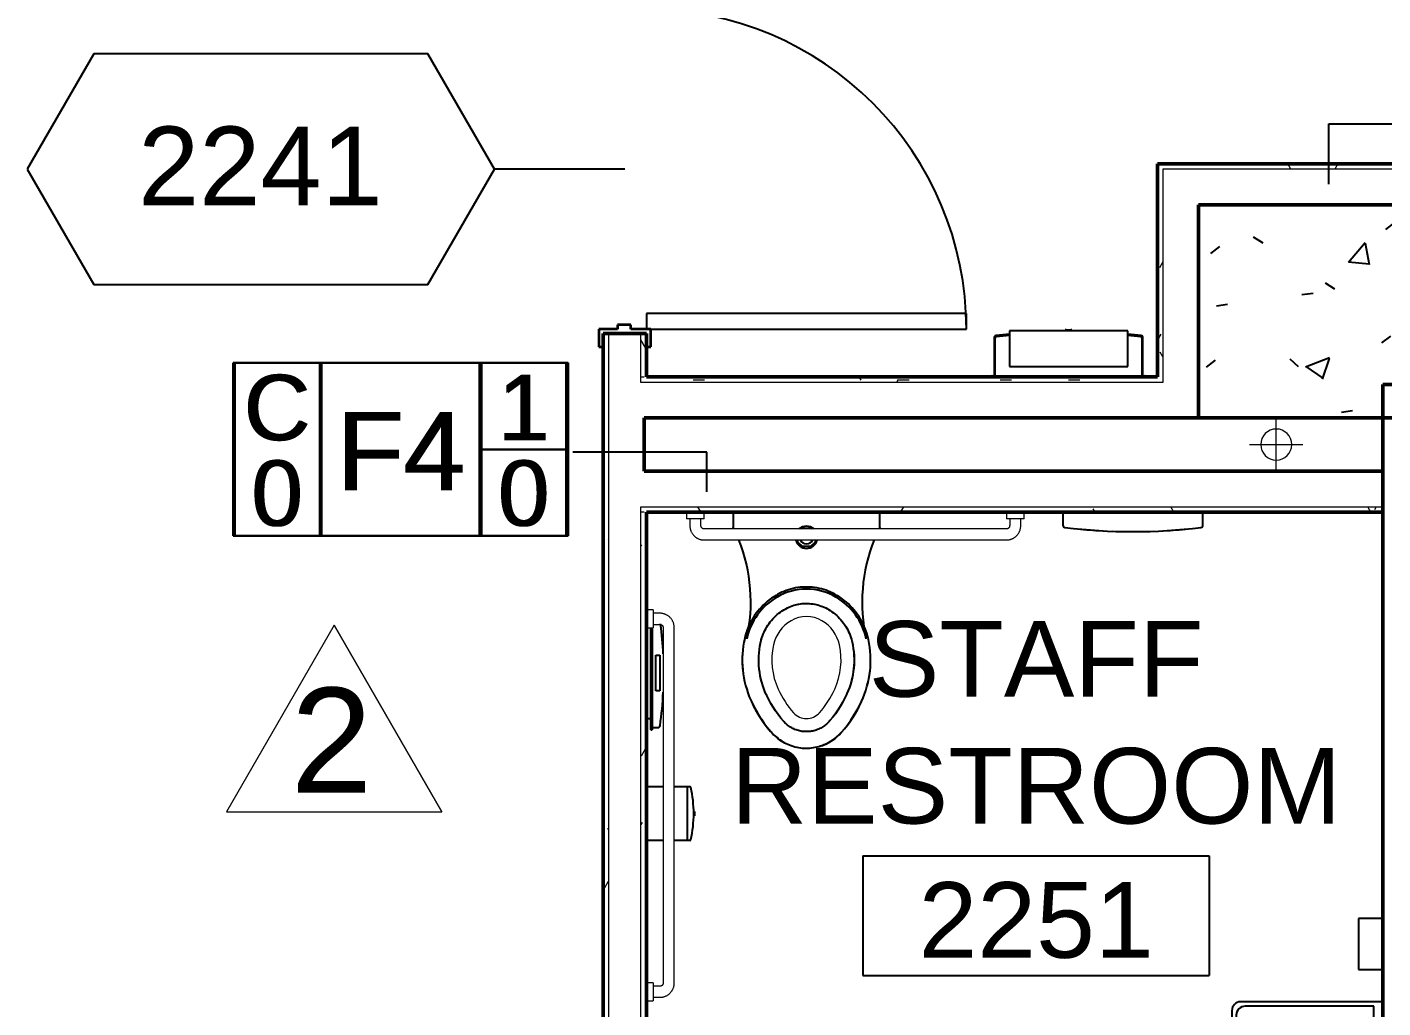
# Model space of a CAD drawing. Header units: inches. Extents: x -1132 to 5570, y -1986 to 4304.
# Drawn here: x 2761.4 to 2914, y -1364.8 to -1254.3 of the extents above; entities that cross this region are included whole.
import ezdxf

# ---------------------------------------------------------------- set-up
doc = ezdxf.new("R2010")
doc.units = ezdxf.units.IN
doc.header["$LTSCALE"] = 96
doc.header["$MEASUREMENT"] = 0
doc.layers.get('0').update_dxf_attribs({"linetype": 'CONTINUOUS'})
for name, color, linetype, lineweight in [('A-AREA-IDEN', 2, 'CONTINUOUS', 25), ('A-DOOR-IDEN', 31, 'CONTINUOUS', 25), ('A-WALL', 113, 'CONTINUOUS', 18), ('A-WALL-IDEN', 211, 'CONTINUOUS', 25), ('A-WALL-PATT', 111, 'CONTINUOUS', 25), ('G-ANNO-REVC-IDEN', 71, 'CONTINUOUS', 18), ('I-WALL', 2, 'CONTINUOUS', 18), ('P-PIPE', 3, 'CONTINUOUS', 18), ('P-PIPE-CNTR', 3, 'CONTINUOUS', 18), ('P-SANR-FIXT', 6, 'CONTINUOUS', 25), ('Q-SPCQ', 91, 'CONTINUOUS', 25)]:
    doc.layers.add(name, color=color, linetype=linetype, lineweight=lineweight)
doc.layers.add('A-COLS', color=5, linetype='CONTINUOUS')
doc.layers.add('A-DOOR', color=2, linetype='CONTINUOUS')
doc.styles.add('ARIAL', font='arial.ttf')
doc.styles.add('Arial_1', font='arial.ttf', dxfattribs={"height": 8.851796})
doc.styles.add('Arial_2', font='arial.ttf', dxfattribs={"height": 7.376497})
doc.styles.add('Swis721 BT', font='swiss.ttf', dxfattribs={"height": 8.514638})
pattern_1 = [(0, (-36, 0), (15.36, 3.84), [1.267, -10.253, 1.267, -10.253, -61.44]), (0, (-36, 0), (15.36, 3.84), [-23.04, 1.267, -21.773, 1.267, -10.253, -26.88]), (0, (-36, 0), (15.36, 3.84), [-57.6, 1.267, -6.413, 1.267, -17.933]), (120, (-30.24, 1.92), (-11.0055376, 11.38215), [1.267, -10.253, 1.267, -10.253, -61.44]), (120, (-30.24, 1.92), (-11.0055376, 11.38215), [-23.04, 1.267, -21.773, 1.267, -10.253, -26.88]), (120, (-30.24, 1.92), (-11.0055376, 11.38215), [-57.6, 1.267, -6.413, 1.267, -17.933]), (240, (-28.32, 9.6), (-4.3544624, -15.22215), [1.267, -10.253, 1.267, -10.253, -61.44]), (240, (-28.32, 9.6), (-4.3544624, -15.22215), [-23.04, 1.267, -21.773, 1.267, -10.253, -26.88]), (240, (-28.32, 9.6), (-4.3544624, -15.22215), [-57.6, 1.267, -6.413, 1.267, -17.933])]

# ---------------------------------------------------------------- blocks, each defined once
blk = doc.blocks.new('Toilet-Kohler-Kingston-4325 - Vitreous_China-0-White-V1-2ND FLR PLAN - EAST WING')
at = {"layer": 'P-SANR-FIXT'}
for p, q in [((2952.02, 913.89), (2935.52, 913.89)), ((2935.52, 913.89), (2935.52, 912.27)), ((2942.52, 913.96), (2942.52, 913.89)), ((2945.02, 913.89), (2945.02, 913.96)), ((2952.02, 912.27), (2952.02, 913.89)), ((2943.27, 912.14), (2943.2, 912.08)), ((2944.27, 912.14), (2943.27, 912.14)), ((2944.33, 912.08), (2944.27, 912.14)), ((2945.02, 911.27), (2945.02, 911.27)), ((2945.02, 911.26), (2945.02, 911.27)), ((2942.77, 910.83), (2942.77, 910.64)), ((2942.77, 910.64), (2943.27, 910.14)), ((2943.27, 910.14), (2944.27, 910.14)), ((2944.27, 910.14), (2944.77, 910.64)), ((2944.77, 910.64), (2944.77, 910.83))]:
    blk.add_line(p, q, dxfattribs=at)
at = {"layer": 'P-SANR-FIXT', "flags": 128}
for points in [[(2947.2, 904.6), (2946.96, 904.73), (2946.72, 904.86), (2946.48, 904.97), (2946.23, 905.07), (2945.98, 905.17), (2945.73, 905.25), (2945.47, 905.32), (2945.21, 905.39), (2944.94, 905.44), (2944.68, 905.48), (2944.41, 905.51), (2944.14, 905.53), (2943.87, 905.54), (2943.6, 905.54), (2943.34, 905.53), (2943.07, 905.51), (2942.8, 905.47), (2942.54, 905.43), (2942.27, 905.38), (2942.01, 905.31), (2941.75, 905.24), (2941.5, 905.15), (2941.25, 905.05), (2941, 904.95), (2940.76, 904.83), (2940.52, 904.71), (2940.34, 904.6)], [(2940.34, 904.6), (2940.08, 904.44), (2939.83, 904.27), (2939.58, 904.09), (2939.35, 903.9), (2939.12, 903.7), (2938.9, 903.5), (2938.69, 903.28), (2938.49, 903.06), (2938.29, 902.82), (2938.11, 902.58), (2937.93, 902.34), (2937.77, 902.08), (2937.61, 901.82), (2937.47, 901.56), (2937.34, 901.28), (2937.22, 901.01), (2937.1, 900.73), (2937.01, 900.44), (2936.92, 900.15), (2936.84, 899.86), (2936.82, 899.76)], [(2941.28, 903.01), (2941.45, 903.1), (2941.62, 903.19), (2941.8, 903.28), (2941.98, 903.35), (2942.16, 903.42), (2942.35, 903.48), (2942.53, 903.53), (2942.72, 903.58), (2942.91, 903.61), (2943.11, 903.65), (2943.3, 903.67), (2943.49, 903.68), (2943.69, 903.69), (2943.88, 903.69), (2944.08, 903.68), (2944.27, 903.66), (2944.47, 903.64), (2944.66, 903.61), (2944.85, 903.57), (2945.04, 903.52), (2945.22, 903.47), (2945.41, 903.4), (2945.59, 903.34), (2945.77, 903.26), (2945.94, 903.18), (2946.12, 903.08), (2946.25, 903.01)], [(2950.71, 899.76), (2950.64, 900.06), (2950.56, 900.35), (2950.46, 900.63), (2950.35, 900.92), (2950.24, 901.19), (2950.11, 901.47), (2949.97, 901.74), (2949.82, 902), (2949.65, 902.25), (2949.48, 902.5), (2949.3, 902.75), (2949.11, 902.98), (2948.91, 903.21), (2948.7, 903.43), (2948.49, 903.64), (2948.26, 903.84), (2948.03, 904.03), (2947.79, 904.21), (2947.54, 904.39), (2947.28, 904.55), (2947.2, 904.6)], [(2938.63, 899.35), (2938.68, 899.58), (2938.75, 899.8), (2938.82, 900.01), (2938.9, 900.23), (2938.99, 900.44), (2939.09, 900.64), (2939.19, 900.84), (2939.3, 901.04), (2939.43, 901.24), (2939.56, 901.42), (2939.69, 901.61), (2939.84, 901.78), (2939.99, 901.96), (2940.14, 902.12), (2940.31, 902.28), (2940.48, 902.43), (2940.66, 902.58), (2940.84, 902.72), (2941.02, 902.85), (2941.22, 902.97), (2941.28, 903.01)], [(2946.25, 903.01), (2946.44, 902.89), (2946.63, 902.76), (2946.82, 902.62), (2947, 902.48), (2947.17, 902.33), (2947.33, 902.17), (2947.49, 902.01), (2947.65, 901.84), (2947.79, 901.67), (2947.93, 901.48), (2948.06, 901.3), (2948.19, 901.11), (2948.31, 900.91), (2948.41, 900.71), (2948.51, 900.5), (2948.61, 900.3), (2948.69, 900.08), (2948.76, 899.87), (2948.83, 899.65), (2948.89, 899.43), (2948.91, 899.35)], [(2936.82, 899.76), (2936.73, 899.32), (2936.66, 898.88), (2936.6, 898.44), (2936.57, 898), (2936.55, 897.55), (2936.55, 897.1), (2936.56, 896.66), (2936.6, 896.21), (2936.65, 895.77), (2936.72, 895.33), (2936.81, 894.89), (2936.92, 894.46), (2937.04, 894.03), (2937.18, 893.61), (2937.33, 893.19), (2937.51, 892.78), (2937.57, 892.65)], [(2939.25, 893.42), (2939.1, 893.76), (2938.97, 894.11), (2938.85, 894.46), (2938.74, 894.82), (2938.65, 895.18), (2938.57, 895.54), (2938.51, 895.91), (2938.46, 896.28), (2938.42, 896.65), (2938.4, 897.02), (2938.4, 897.39), (2938.41, 897.76), (2938.44, 898.13), (2938.48, 898.5), (2938.53, 898.87), (2938.6, 899.24), (2938.63, 899.35)], [(2948.91, 899.35), (2948.98, 898.99), (2949.04, 898.62), (2949.09, 898.25), (2949.12, 897.88), (2949.13, 897.51), (2949.13, 897.14), (2949.12, 896.77), (2949.09, 896.4), (2949.04, 896.03), (2948.99, 895.66), (2948.91, 895.29), (2948.82, 894.93), (2948.72, 894.57), (2948.61, 894.22), (2948.48, 893.87), (2948.33, 893.53), (2948.28, 893.42)], [(2949.97, 892.65), (2950.14, 893.06), (2950.31, 893.47), (2950.45, 893.89), (2950.58, 894.32), (2950.69, 894.75), (2950.78, 895.19), (2950.86, 895.63), (2950.92, 896.07), (2950.96, 896.52), (2950.98, 896.96), (2950.99, 897.41), (2950.97, 897.85), (2950.94, 898.3), (2950.89, 898.74), (2950.83, 899.18), (2950.74, 899.62), (2950.71, 899.76)], [(2941.21, 890.4), (2940.89, 890.78), (2940.58, 891.18), (2940.29, 891.58), (2940.02, 892), (2939.76, 892.43), (2939.52, 892.87), (2939.3, 893.31), (2939.25, 893.42)], [(2948.28, 893.42), (2948.06, 892.97), (2947.83, 892.53), (2947.58, 892.1), (2947.31, 891.68), (2947.02, 891.27), (2946.72, 890.88), (2946.4, 890.49), (2946.32, 890.4)], [(2937.57, 892.65), (2937.82, 892.13), (2938.09, 891.63), (2938.38, 891.13), (2938.69, 890.65), (2939.01, 890.18), (2939.36, 889.73), (2939.73, 889.28), (2939.82, 889.18)], [(2947.72, 889.18), (2948.08, 889.62), (2948.44, 890.07), (2948.77, 890.54), (2949.08, 891.02), (2949.38, 891.51), (2949.65, 892.01), (2949.91, 892.52), (2949.97, 892.65)], [(2946.32, 890.4), (2946.23, 890.3), (2946.14, 890.21), (2946.04, 890.11), (2945.93, 890.03), (2945.83, 889.94), (2945.72, 889.86), (2945.6, 889.78), (2945.49, 889.71), (2945.37, 889.65), (2945.25, 889.59), (2945.12, 889.53), (2945, 889.48), (2944.87, 889.43), (2944.74, 889.39), (2944.61, 889.35), (2944.48, 889.32), (2944.34, 889.3), (2944.21, 889.28), (2944.07, 889.26), (2943.94, 889.25), (2943.8, 889.25), (2943.66, 889.25), (2943.53, 889.26), (2943.39, 889.27), (2943.26, 889.28), (2943.12, 889.31), (2942.99, 889.34), (2942.86, 889.37), (2942.73, 889.41), (2942.6, 889.45), (2942.47, 889.5), (2942.35, 889.56), (2942.23, 889.62), (2942.11, 889.68), (2941.99, 889.75), (2941.87, 889.82), (2941.76, 889.9), (2941.65, 889.98), (2941.55, 890.07), (2941.45, 890.16), (2941.35, 890.25), (2941.26, 890.35), (2941.21, 890.4)], [(2939.82, 889.18), (2939.96, 889.03), (2940.11, 888.88), (2940.26, 888.73), (2940.42, 888.6), (2940.58, 888.47), (2940.75, 888.34), (2940.93, 888.22), (2941.11, 888.11), (2941.29, 888.01), (2941.48, 887.92), (2941.67, 887.83), (2941.87, 887.75), (2942.06, 887.68), (2942.26, 887.61), (2942.47, 887.56), (2942.67, 887.51), (2942.88, 887.47), (2943.08, 887.44), (2943.29, 887.41), (2943.5, 887.4), (2943.71, 887.39), (2943.92, 887.4), (2944.13, 887.41), (2944.34, 887.42), (2944.55, 887.45), (2944.76, 887.49), (2944.96, 887.53), (2945.17, 887.58), (2945.37, 887.64), (2945.57, 887.71), (2945.76, 887.79), (2945.96, 887.87), (2946.15, 887.96), (2946.33, 888.06), (2946.51, 888.17), (2946.69, 888.28), (2946.86, 888.4), (2947.03, 888.53), (2947.19, 888.66), (2947.35, 888.8), (2947.5, 888.95), (2947.64, 889.1), (2947.72, 889.18)]]:
    blk.add_lwpolyline(points, dxfattribs=at)
at = {"layer": 'P-SANR-FIXT'}
for centre, radius, start, end in [((2918.67, 903.85), 18.83, 25.9201, 26.5385), ((2943.77, 911.14), 1.25, 90, 130.9514), ((2943.77, 911.14), 1.25, 49.0486, 90), ((2968.87, 903.85), 18.83, 153.4615, 154.0799), ((2918.67, 903.85), 18.83, 347.296, 21.8088), ((2943.77, 911.14), 1.25, 195, 270), ((2943.77, 911.14), 0.75, 204.8172, 270), ((2943.77, 911.14), 0.75, 270, 335.1828), ((2943.77, 911.14), 1.25, 270, 345), ((2968.87, 903.85), 18.83, 158.2027, 192.704), ((2943.77, 898.82), 6.49, 59.296, 120.704), ((2944.2, 898.1), 7.34, 120.704, 167.296), ((2943.34, 898.1), 7.34, 12.704, 59.296), ((2944.2, 898.1), 7.56, 157.1743, 167.296), ((2943.34, 898.1), 7.56, 12.704, 22.8257), ((2947.7, 897.31), 11.16, 176.648, 186), ((2939.83, 897.31), 11.16, 344.648, 354), ((2950.58, 898.63), 14.32, 204.704, 221.296), ((2936.96, 898.63), 14.32, 318.704, 335.296), ((2943.77, 892.65), 5.26, 221.296, 237.5306), ((2943.77, 892.65), 5.26, 286.2347, 318.704)]:
    blk.add_arc(centre, radius, start, end, dxfattribs=at)
at = {"layer": 'P-SANR-FIXT', "lineweight": 18}
for centre, radius, start, end in [((2943.77, 898.82), 4.87, 59.296, 120.704), ((2944.2, 898.1), 5.71, 120.704, 167.296), ((2943.77, 898.82), 3.4, 59.296, 120.704), ((2943.34, 898.1), 5.71, 12.704, 59.296), ((2944.2, 898.1), 4.24, 120.704, 167.296), ((2943.34, 898.1), 4.24, 12.704, 59.296), ((2947.7, 897.31), 9.3, 167.296, 204.704), ((2947.7, 897.31), 7.83, 167.296, 204.704), ((2939.83, 897.31), 7.83, 335.296, 12.704), ((2939.83, 897.31), 9.3, 335.296, 12.704), ((2950.58, 898.63), 12.47, 204.704, 221.296), ((2950.58, 898.63), 11, 204.704, 221.296), ((2936.96, 898.63), 11, 318.704, 335.296), ((2936.96, 898.63), 12.47, 318.704, 335.296), ((2943.77, 892.65), 1.93, 221.296, 318.704), ((2943.77, 892.65), 3.4, 221.296, 318.704)]:
    blk.add_arc(centre, radius, start, end, dxfattribs=at)
blk = doc.blocks.new('Paper Towel Dispenser - W13_3xD8xH16_4-3455613-2ND FLR PLAN - EAST WING')
at = {"layer": 'Q-SPCQ'}
for p, q in [((6.03, 2), (-7.28, 2)), ((-7.28, 2), (-7.28, -2)), ((-1, 2.12), (-1, 2)), ((-0.89, 2.12), (-1, 2.12)), ((-1, 2.12), (-0.25, 2.12)), ((-0.25, 2.12), (-0.36, 2.12)), ((-0.25, 2), (-0.25, 2.12)), ((6.03, -2), (6.03, 2)), ((-7.28, -2), (6.03, -2))]:
    blk.add_line(p, q, dxfattribs=at)
blk = doc.blocks.new('Grab Bars - Toilet-V2-2ND FLR PLAN - EAST WING')
at = {"layer": 'Q-SPCQ', "lineweight": 13}
for p, q in [((0, 55), (-0.75, 55)), ((-0.75, 53), (-0.75, 55)), ((-0.75, 54.62), (-1.5, 54.62)), ((-3.13, 53), (-3.13, 13)), ((-1.88, 13), (-1.88, 53)), ((-1.5, 53.37), (-0.75, 53.37)), ((-0.75, 53), (0, 53)), ((-0.75, 12.62), (-1.5, 12.62)), ((0, 13), (-0.75, 13)), ((-0.75, 11), (-0.75, 13)), ((-1.5, 11.37), (-0.75, 11.37)), ((-0.75, 11), (0, 11)), ((-6.5, 3.12), (-40.5, 3.12)), ((-40.5, 1.87), (-6.5, 1.87)), ((-42.5, 0.75), (-42.5, 0)), ((-42.5, 0.75), (-40.5, 0.75)), ((-42.13, 1.5), (-42.13, 0.75)), ((-40.88, 0.75), (-40.88, 1.5)), ((-40.5, 0), (-40.5, 0.75)), ((-6.5, 0.75), (-6.5, 0)), ((-6.5, 0.75), (-4.5, 0.75)), ((-6.13, 1.5), (-6.13, 0.75)), ((-4.88, 0.75), (-4.88, 1.5)), ((-4.5, 0), (-4.5, 0.75))]:
    blk.add_line(p, q, dxfattribs=at)
at = {"layer": 'Q-SPCQ', "lineweight": 13, "flags": 128}
for points in [[(-1.5, 54.62), (-1.56, 54.62), (-1.63, 54.62), (-1.69, 54.61), (-1.76, 54.6), (-1.82, 54.59), (-1.89, 54.58), (-1.95, 54.56), (-2.01, 54.54), (-2.07, 54.52), (-2.13, 54.5), (-2.19, 54.47), (-2.25, 54.44), (-2.31, 54.41), (-2.36, 54.38), (-2.42, 54.34), (-2.47, 54.3), (-2.52, 54.26), (-2.57, 54.22), (-2.62, 54.18), (-2.67, 54.13), (-2.71, 54.08), (-2.75, 54.04), (-2.79, 53.98), (-2.83, 53.93), (-2.87, 53.88), (-2.9, 53.82), (-2.93, 53.77), (-2.96, 53.71), (-2.99, 53.65), (-3.01, 53.59), (-3.04, 53.53), (-3.06, 53.47), (-3.07, 53.4), (-3.09, 53.34), (-3.1, 53.28), (-3.11, 53.21), (-3.12, 53.15), (-3.12, 53.08), (-3.13, 53.02), (-3.13, 53)], [(-1.88, 53), (-1.87, 53.01), (-1.87, 53.03), (-1.87, 53.04), (-1.87, 53.06), (-1.87, 53.07), (-1.86, 53.09), (-1.86, 53.1), (-1.86, 53.12), (-1.85, 53.13), (-1.85, 53.15), (-1.84, 53.16), (-1.83, 53.17), (-1.83, 53.19), (-1.82, 53.2), (-1.81, 53.21), (-1.8, 53.22), (-1.79, 53.24), (-1.78, 53.25), (-1.77, 53.26), (-1.76, 53.27), (-1.75, 53.28), (-1.74, 53.29), (-1.73, 53.3), (-1.72, 53.31), (-1.7, 53.32), (-1.69, 53.32), (-1.68, 53.33), (-1.66, 53.34), (-1.65, 53.34), (-1.64, 53.35), (-1.62, 53.35), (-1.61, 53.36), (-1.59, 53.36), (-1.58, 53.37), (-1.56, 53.37), (-1.55, 53.37), (-1.53, 53.37), (-1.52, 53.37), (-1.5, 53.37), (-1.5, 53.37)], [(-3.13, 13), (-3.12, 12.94), (-3.12, 12.87), (-3.11, 12.81), (-3.1, 12.74), (-3.09, 12.68), (-3.08, 12.61), (-3.06, 12.55), (-3.04, 12.49), (-3.02, 12.43), (-3, 12.37), (-2.97, 12.31), (-2.94, 12.25), (-2.91, 12.19), (-2.88, 12.14), (-2.84, 12.08), (-2.8, 12.03), (-2.76, 11.98), (-2.72, 11.93), (-2.68, 11.88), (-2.63, 11.83), (-2.58, 11.79), (-2.54, 11.75), (-2.48, 11.71), (-2.43, 11.67), (-2.38, 11.63), (-2.32, 11.6), (-2.27, 11.57), (-2.21, 11.54), (-2.15, 11.51), (-2.09, 11.49), (-2.03, 11.46), (-1.97, 11.44), (-1.9, 11.43), (-1.84, 11.41), (-1.78, 11.4), (-1.71, 11.39), (-1.65, 11.38), (-1.58, 11.38), (-1.52, 11.37), (-1.5, 11.37)], [(-1.5, 12.62), (-1.51, 12.63), (-1.53, 12.63), (-1.54, 12.63), (-1.56, 12.63), (-1.57, 12.63), (-1.59, 12.64), (-1.6, 12.64), (-1.62, 12.64), (-1.63, 12.65), (-1.65, 12.65), (-1.66, 12.66), (-1.67, 12.67), (-1.69, 12.67), (-1.7, 12.68), (-1.71, 12.69), (-1.72, 12.7), (-1.74, 12.71), (-1.75, 12.72), (-1.76, 12.73), (-1.77, 12.74), (-1.78, 12.75), (-1.79, 12.76), (-1.8, 12.77), (-1.81, 12.78), (-1.82, 12.8), (-1.82, 12.81), (-1.83, 12.82), (-1.84, 12.84), (-1.84, 12.85), (-1.85, 12.86), (-1.85, 12.88), (-1.86, 12.89), (-1.86, 12.91), (-1.87, 12.92), (-1.87, 12.94), (-1.87, 12.95), (-1.87, 12.97), (-1.87, 12.98), (-1.88, 13), (-1.88, 13)], [(-40.69, 3.11), (-40.76, 3.1), (-40.82, 3.09), (-40.89, 3.08), (-40.95, 3.06), (-41.01, 3.04), (-41.07, 3.02), (-41.13, 3), (-41.19, 2.97), (-41.25, 2.94), (-41.31, 2.91), (-41.36, 2.88), (-41.42, 2.84), (-41.47, 2.8), (-41.52, 2.76), (-41.57, 2.72), (-41.62, 2.68), (-41.67, 2.63), (-41.71, 2.58), (-41.75, 2.54), (-41.79, 2.48), (-41.83, 2.43), (-41.87, 2.38), (-41.9, 2.32), (-41.93, 2.27), (-41.96, 2.21), (-41.99, 2.15), (-42.01, 2.09), (-42.04, 2.03), (-42.06, 1.97), (-42.07, 1.9), (-42.09, 1.84), (-42.1, 1.78), (-42.11, 1.71), (-42.12, 1.65), (-42.12, 1.58), (-42.13, 1.52), (-42.13, 1.5)], [(-40.5, 3.12), (-40.56, 3.12), (-40.63, 3.12), (-40.69, 3.11)], [(-4.88, 1.5), (-4.88, 1.56), (-4.88, 1.63), (-4.89, 1.69), (-4.9, 1.76), (-4.91, 1.82), (-4.92, 1.89), (-4.94, 1.95), (-4.96, 2.01), (-4.98, 2.07), (-5, 2.13), (-5.03, 2.19), (-5.06, 2.25), (-5.09, 2.31), (-5.12, 2.36), (-5.16, 2.42), (-5.2, 2.47), (-5.24, 2.52), (-5.28, 2.57), (-5.32, 2.62), (-5.37, 2.67), (-5.42, 2.71), (-5.46, 2.75), (-5.52, 2.79), (-5.57, 2.83), (-5.62, 2.87), (-5.68, 2.9), (-5.73, 2.93), (-5.79, 2.96), (-5.85, 2.99), (-5.91, 3.01), (-5.97, 3.04), (-6.03, 3.06), (-6.1, 3.07), (-6.16, 3.09), (-6.22, 3.1), (-6.29, 3.11), (-6.35, 3.12), (-6.42, 3.12), (-6.48, 3.12), (-6.5, 3.12)], [(-40.88, 1.5), (-40.87, 1.51), (-40.87, 1.53), (-40.87, 1.54), (-40.87, 1.56), (-40.87, 1.57), (-40.86, 1.59), (-40.86, 1.6), (-40.86, 1.62), (-40.85, 1.63), (-40.85, 1.65), (-40.84, 1.66), (-40.83, 1.67), (-40.83, 1.69), (-40.82, 1.7), (-40.81, 1.71), (-40.8, 1.72), (-40.79, 1.74), (-40.78, 1.75), (-40.77, 1.76), (-40.76, 1.77), (-40.75, 1.78), (-40.74, 1.79), (-40.73, 1.8), (-40.72, 1.81), (-40.7, 1.82), (-40.69, 1.82), (-40.68, 1.83), (-40.66, 1.84), (-40.65, 1.84), (-40.64, 1.85), (-40.62, 1.85), (-40.61, 1.86), (-40.59, 1.86), (-40.58, 1.87), (-40.56, 1.87), (-40.55, 1.87), (-40.53, 1.87), (-40.52, 1.87), (-40.5, 1.87), (-40.5, 1.87)], [(-6.5, 1.87), (-6.49, 1.87), (-6.47, 1.87), (-6.46, 1.87), (-6.44, 1.87), (-6.43, 1.87), (-6.41, 1.86), (-6.4, 1.86), (-6.38, 1.86), (-6.37, 1.85), (-6.35, 1.85), (-6.34, 1.84), (-6.33, 1.83), (-6.31, 1.83), (-6.3, 1.82), (-6.29, 1.81), (-6.28, 1.8), (-6.26, 1.79), (-6.25, 1.78), (-6.24, 1.77), (-6.23, 1.76), (-6.22, 1.75), (-6.21, 1.74), (-6.2, 1.73), (-6.19, 1.72), (-6.18, 1.7), (-6.18, 1.69), (-6.17, 1.68), (-6.16, 1.66), (-6.16, 1.65), (-6.15, 1.64), (-6.15, 1.62), (-6.14, 1.61), (-6.14, 1.59), (-6.13, 1.58), (-6.13, 1.56), (-6.13, 1.55), (-6.13, 1.53), (-6.13, 1.52), (-6.13, 1.5), (-6.13, 1.5)]]:
    blk.add_lwpolyline(points, dxfattribs=at)
blk = doc.blocks.new('Interior-Sgl - 3_-0_ x 7_-0_ - Flush-3421262-2ND FLR PLAN - EAST WING')
at = {"layer": 'A-DOOR'}
for p, q in [((22.25, 38.44), (22.25, 2.44)), ((24, 38.44), (22.25, 38.44)), ((24, 2.94), (24, 38.44)), ((22.25, 2.44), (24, 2.44))]:
    blk.add_line(p, q, dxfattribs=at)
at = {"layer": 'A-DOOR', "lineweight": 35}
for p, q in [((-12, 2.94), (-14, 2.94)), ((-14, 2.94), (-14, 2.44)), ((-14, 2.44), (-12.5, 2.44)), ((-12.5, 2.44), (-12.5, -2.44)), ((-12, 0.69), (-12, 2.94)), ((26, 2.94), (24, 2.94)), ((24, 2.94), (24, 0.69)), ((24.5, -2.44), (24.5, 2.44)), ((24.5, 2.44), (26, 2.44)), ((26, 2.44), (26, 2.94)), ((-11.5, 0.69), (-12, 0.69)), ((-11.5, -0.81), (-11.5, 0.69)), ((24, 0.69), (23.5, 0.69)), ((23.5, 0.69), (23.5, -0.81)), ((-12, -2.94), (-12, -0.81)), ((-12, -0.81), (-11.5, -0.81)), ((23.5, -0.81), (24, -0.81)), ((24, -0.81), (24, -2.94)), ((-12.5, -2.44), (-14, -2.44)), ((-14, -2.44), (-14, -2.94)), ((-14, -2.94), (-12, -2.94)), ((24, -2.94), (26, -2.94)), ((26, -2.44), (24.5, -2.44)), ((26, -2.94), (26, -2.44))]:
    blk.add_line(p, q, dxfattribs=at)
at = {"layer": 'A-DOOR'}
blk.add_arc((24, 2.44), 36, 90, 180, dxfattribs=at)
blk = doc.blocks.new('Sanitary-Napkin-Disposal_Bobrick_B-4354 - B-4354-V5-2ND FLR PLAN - EAST WING')
at = {"layer": 'Q-SPCQ'}
for p, q in [((2926.27, 889.97), (2926.27, 900.91)), ((2926.39, 900.96), (2926.39, 889.97)), ((2927.35, 901.33), (2927.35, 901.38)), ((2926.83, 893.85), (2926.83, 897.85)), ((2926.83, 897.85), (2927.27, 897.85)), ((2927.27, 897.85), (2927.27, 893.85)), ((2927.27, 893.85), (2926.83, 893.85)), ((2925.77, 890.72), (2926.27, 890.72)), ((2926.27, 889.47), (2926.27, 889.97)), ((2926.39, 889.97), (2926.39, 889.47)), ((2926.39, 889.72), (2927.05, 889.72)), ((2926.27, 889.54), (2926.27, 889.47)), ((2926.27, 889.47), (2926.39, 889.47)), ((2926.39, 889.47), (2926.39, 889.54))]:
    blk.add_line(p, q, dxfattribs=at)
for centre, radius, start, end in [((2884.61, 895.85), 43.09, 2.8771, 7.2751), ((2884.61, 895.85), 43.09, 352.1184, 357.1229), ((2927.05, 889.97), 0.25, 270, 352.1184)]:
    blk.add_arc(centre, radius, start, end, dxfattribs=at)
blk = doc.blocks.new('Toilet-Tissue-Dispenser_Bobrick_B-4288 - B-4288-3438167-2ND FLR PLAN - EAST WING')
at = {"layer": 'Q-SPCQ'}
for p, q in [((2925.77, 1018.3), (2927.64, 1018.3)), ((2928.89, 1018.3), (2930.64, 1018.3)), ((2930.38, 1012.23), (2930.38, 1018.3)), ((2931.15, 1015.52), (2931.08, 1015.52)), ((2931.08, 1015.02), (2931.08, 1015.52)), ((2931.08, 1015.52), (2931.08, 1015.02)), ((2931.08, 1015.02), (2931.15, 1015.02)), ((2931.15, 1015.02), (2931.15, 1015.52)), ((2931.15, 1015.52), (2931.15, 1015.02)), ((2927.64, 1012.23), (2925.77, 1012.23)), ((2930.64, 1012.23), (2928.89, 1012.23))]:
    blk.add_line(p, q, dxfattribs=at)
for centre, radius, start, end in [((2930.64, 1018.17), 0.125, 12.3594, 90), ((2917.38, 1015.27), 13.7, 0, 12.3594), ((2917.38, 1015.27), 13.7, 347.6406, 0), ((2930.64, 1012.36), 0.125, 270, 347.6406)]:
    blk.add_arc(centre, radius, start, end, dxfattribs=at)
blk = doc.blocks.new('Seat-Cover-Dispenser_Bobrick_B-4221 - B-4221-3439690-2ND FLR PLAN - EAST WING')
at = {"layer": 'Q-SPCQ'}
for p, q in [((2972.64, 1050.96), (2972.64, 1049.49)), ((2988.39, 1049.49), (2988.39, 1050.96))]:
    blk.add_line(p, q, dxfattribs=at)
for centre, radius, start, end in [((2972.89, 1049.49), 0.25, 180, 263.0686), ((2980.52, 1112.21), 63.43, 263.0686, 276.9314), ((2980.52, 1112.21), 63.43, 264.3455, 266.8537), ((2980.52, 1112.21), 63.43, 267.8782, 272.1218), ((2980.52, 1112.21), 63.43, 273.1463, 275.6545), ((2988.14, 1049.49), 0.25, 276.9314, 0)]:
    blk.add_arc(centre, radius, start, end, dxfattribs=at)
blk = doc.blocks.new('Waste-Receptacle_Bobrick_B-43644 - B-43644-3444418-2ND FLR PLAN - EAST WING')
at = {"layer": 'Q-SPCQ'}
for p, q in [((2964.89, 933.61), (2964.89, 929.33)), ((2965.02, 929.33), (2965.02, 933.61)), ((2981.52, 933.61), (2981.52, 929.33)), ((2981.64, 929.33), (2981.64, 933.61)), ((2964.64, 929.33), (2964.64, 929.21)), ((2964.67, 929.33), (2964.64, 929.33)), ((2964.64, 929.33), (2965.39, 929.33)), ((2965.39, 929.33), (2981.14, 929.33)), ((2981.14, 929.33), (2981.89, 929.33)), ((2981.89, 929.33), (2981.87, 929.33)), ((2981.89, 929.21), (2981.89, 929.33))]:
    blk.add_line(p, q, dxfattribs=at)
for centre, radius, start, end in [((2973.27, 853.89), 80.38, 94.7478, 95.8197), ((2973.27, 853.89), 80.38, 84.1803, 85.2522), ((2965.14, 933.61), 0.25, 95.8197, 180), ((2965.14, 933.61), 0.25, 95.8197, 180), ((2965.14, 933.61), 0.125, 95.8197, 180), ((2965.14, 933.61), 0.125, 95.8197, 180), ((2965.14, 933.61), 0.125, 95.8197, 180), ((2973.27, 853.89), 80.25, 94.7552, 95.8197), ((2973.27, 853.89), 80.25, 84.1803, 85.2447), ((2981.39, 933.61), 0.125, 1.1972, 84.1803), ((2981.39, 933.61), 0.125, 1.1972, 84.1803), ((2981.39, 933.61), 0.125, 1.1972, 84.1803), ((2981.39, 933.61), 0.25, 0, 84.1803), ((2981.39, 933.61), 0.25, 0, 84.1803)]:
    blk.add_arc(centre, radius, start, end, dxfattribs=at)
blk = doc.blocks.new('Sink-Hand - 19_ x 17_-1830599-2ND FLR PLAN - EAST WING')
at = {"layer": 'P-SANR-FIXT'}
for p, q in [((20.06, 18.56), (3.06, 18.56)), ((2.06, 17.56), (2.06, 1.56)), ((2.56, 17.06), (2.56, 2.56)), ((19.56, 18.06), (3.56, 18.06)), ((20.56, 2.56), (20.56, 17.06)), ((21.06, 1.56), (21.06, 17.56)), ((17.06, 15.56), (6.06, 15.56)), ((5.06, 14.56), (5.06, 6.56)), ((18.06, 6.56), (18.06, 14.56)), ((10.93, 3.02), (10.93, 8.24)), ((10.93, 8.24), (12.18, 8.24)), ((12.18, 8.24), (12.18, 3.02)), ((6.06, 5.56), (10.93, 5.56)), ((12.18, 5.56), (17.06, 5.56)), ((2.56, 2.56), (20.56, 2.56)), ((12.18, 3.02), (10.93, 3.02))]:
    blk.add_line(p, q, dxfattribs=at)
for centre, radius, start, end in [((3.06, 17.56), 1, 90, 180), ((20.06, 17.56), 1, 0, 90), ((3.56, 17.06), 1, 90, 180), ((19.56, 17.06), 1, 360, 90), ((6.06, 14.56), 1, 90, 180), ((17.06, 14.56), 1, 360, 90), ((6.06, 6.56), 1, 180, 270), ((17.06, 6.56), 1, 270, 0), ((8.43, 3.56), 0.75, 0, 180), ((8.43, 3.56), 0.75, 180, 0), ((14.68, 3.56), 0.75, 0, 180), ((14.68, 3.56), 0.75, 180, 0)]:
    blk.add_arc(centre, radius, start, end, dxfattribs=at)
blk = doc.blocks.new('Soap_Dispenser - Soap_Dispenser-3675454-2ND FLR PLAN - EAST WING')
at = {"layer": 'Q-SPCQ'}
for p, q in [((3.8, 4.63), (-1.95, 4.63)), ((-1.95, 4.63), (-1.95, 1.87)), ((3.8, 1.87), (3.8, 4.63))]:
    blk.add_line(p, q, dxfattribs=at)
blk = doc.blocks.new('Tag - Room - Name _ Number-511422-2ND FLR PLAN - EAST WING')
at = {"layer": 'A-AREA-IDEN'}
for p, q in [((-0.2081, -0.0229), (-0.2081, -0.1635)), ((-0.2081, -0.0229), (0.1981, -0.0229)), ((0.1981, -0.0229), (0.1981, -0.1635)), ((-0.2081, -0.1635), (0.1981, -0.1635))]:
    blk.add_line(p, q, dxfattribs=at)
blk = doc.blocks.new('Tag-Door - Tag-Door-146303-2ND FLR PLAN - EAST WING')
at = {"layer": 'A-DOOR-IDEN'}
for p, q in [((-0.0006, 0.2749), (-0.1359, 0.1968)), ((0.1347, 0.1968), (-0.0006, 0.2749)), ((-0.1359, 0.1968), (-0.1359, -0.195)), ((0.1347, -0.195), (0.1347, 0.1968)), ((-0.1359, -0.195), (-0.0006, -0.2731)), ((-0.0006, -0.2731), (0.1347, -0.195))]:
    blk.add_line(p, q, dxfattribs=at)
blk = doc.blocks.new('Tag-Revision - Standard-1506585-2ND FLR PLAN - EAST WING')
at = {"layer": 'G-ANNO-REVC-IDEN'}
for p, q in [((0, 0.1384), (-0.1263, -0.0804)), ((0, 0.1384), (-0.1263, -0.0804)), ((0, 0.1384), (0.1263, -0.0804)), ((0.1263, -0.0804), (0, 0.1384)), ((-0.1263, -0.0804), (0.1263, -0.0804)), ((-0.1263, -0.0804), (0.1263, -0.0804))]:
    blk.add_line(p, q, dxfattribs=at)
blk = doc.blocks.new('Tag-Wall - Standard-1146418-2ND FLR PLAN - EAST WING')
at = {"layer": 'A-WALL-IDEN'}
for p, q in [((-0.0937, 0.1172), (-0.1953, 0.1172)), ((-0.1953, 0.1172), (-0.1953, -0.0859)), ((-0.1953, -0.0859), (-0.1953, 0.1172)), ((-0.1953, 0.1172), (0.1953, 0.1172)), ((-0.0937, -0.0859), (-0.0937, 0.1172)), ((0.0938, 0.1172), (-0.0937, 0.1172)), ((-0.0937, 0.1172), (-0.0937, -0.0859)), ((0.0938, -0.0859), (0.0938, 0.1172)), ((0.1953, 0.1172), (0.0938, 0.1172)), ((0.0938, 0.1172), (0.0938, 0.0156)), ((0.1953, 0.1172), (0.1953, -0.0859)), ((0.1953, 0.0156), (0.1953, 0.1172)), ((0.1953, 0.0156), (0.0938, 0.0156)), ((0.0938, 0.0156), (0.0938, -0.0859)), ((0.0938, 0.0156), (0.1953, 0.0156)), ((0.1953, -0.0859), (0.1953, 0.0156)), ((-0.1953, -0.0859), (-0.0937, -0.0859)), ((0.1953, -0.0859), (-0.1953, -0.0859)), ((-0.0937, -0.0859), (0.0938, -0.0859)), ((0.0938, -0.0859), (0.1953, -0.0859))]:
    blk.add_line(p, q, dxfattribs=at)
blk = doc.blocks.new('block')
at = {"layer": 'A-COLS', "lineweight": 25}
h = blk.add_hatch(dxfattribs=at)
h.set_pattern_fill('FP_5', color=256, style=0, pattern_type=2)
h.set_pattern_definition([(50, (-36, 0), (27.5427, -2.40992), [2.88, -31.68]), (355, (-36, 0), (-5.32784, 28.88427), [2.304, -25.344]), (100.451, (-33.705, -0.2), (22.21532, 26.47393), [2.448, -26.924]), (46.184, (-36, 7.68), (40.98187, -6.35642), [4.32, -47.52]), (96.636, (-32.585, 7.15), (35.89075, 37.4062), [3.671, -40.386]), (351.184, (-36, 7.68), (35.891, 37.4062), [3.456, -38.016]), (21, (-32.16, 5.76), (22.92104, -15.46073), [2.88, -31.68]), (326, (-32.16, 5.76), (9.34353, 27.84574), [2.304, -25.344]), (71.451, (-30.25, 4.472), (32.26477, 12.38442), [2.448, -26.924]), (37.5, (-36, 0), (0.466855, 12.782707), [1.267, -23.77, 1.267, -24.461, -25.44]), (37.5, (-36, 0), (0.466855, 12.782707), [-50.765, 1.267, -24.173]), (7.5, (-36, 0), (10.10159, 15.14509), [1.267, -13.402, 1.267, -23.194, -9.696]), (7.5, (-36, 0), (10.10159, 15.14509), [-39.13, 1.267, -8.429]), (327.5, (-44.563, 0), (20.49916, -0.86578), [1.267, -8.333, 1.267, -28.685, -39.744]), (327.5, (-44.563, 0), (20.49916, -0.86578), [-39.552, 1.267, -38.477]), (317.5, (-48.403, 0), (22.39478, 3.84429), [1.267, -11.213, 1.267, -18.624, -28.224]), (317.5, (-48.403, 0), (22.39478, 3.84429), [-32.371, 1.267, -26.957])])
h.paths.add_polyline_path([(2987.89214302, 924.58067884), (3013.89214302, 924.58067884), (3013.89214302, 948.58067884), (2987.89214302, 948.58067884), (2987.89214302, 929.58245556)], flags=0)
at = {"layer": 'A-WALL-PATT', "lineweight": 13}
h = blk.add_hatch(dxfattribs=at)
h.set_pattern_fill('FP_1', color=256, style=0, pattern_type=2)
h.set_pattern_definition(pattern_1)
h.paths.add_polyline_path([(2921.51625568, 929.20567884), (2921.51625568, 934.08067884), (2920.89125568, 934.08067884), (2920.89125568, 929.20567884)], flags=0)
h.paths.add_polyline_path([(2921.51625568, 971.08067884), (2921.51625568, 1050.95567884), (2920.89125568, 1050.95567884), (2920.89125568, 971.08067884)], flags=0)
h = blk.add_hatch(dxfattribs=at)
h.set_pattern_fill('FP_1', color=256, style=0, pattern_type=2)
h.set_pattern_definition(pattern_1)
h.paths.add_polyline_path([(2925.51625568, 929.20567884), (2925.76625568, 929.20567884), (2925.76625568, 934.08067884), (2925.14125568, 934.08067884), (2925.14125568, 929.20567884)], flags=0)
h.paths.add_polyline_path([(2925.76625568, 971.08067884), (2925.76625568, 1050.95567884), (2925.14125568, 1050.95567884), (2925.14125568, 971.08067884)], flags=0)
h = blk.add_hatch(dxfattribs=at)
h.set_pattern_fill('FP_1', color=256, style=0, pattern_type=2)
h.set_pattern_definition(pattern_1)
h.paths.add_polyline_path([(2983.26714302, 929.20567884), (2983.89214302, 929.20567884), (2983.89214302, 953.20567884), (2983.26714302, 953.20567884), (2983.26714302, 929.58245556)], flags=0)
h = blk.add_hatch(dxfattribs=at)
h.set_pattern_fill('FP_1', color=256, style=0, pattern_type=2)
h.set_pattern_definition(pattern_1)
h.paths.add_polyline_path([(2983.89214302, 952.58067884), (3018.51714302, 952.58067884), (3018.51714302, 953.20567884), (2983.89214302, 953.20567884)], flags=0)
h = blk.add_hatch(dxfattribs=at)
h.set_pattern_fill('FP_1', color=256, style=0, pattern_type=2)
h.set_pattern_definition(pattern_1)
h.paths.add_polyline_path([(2920.89125568, 913.95567884), (2921.51625568, 913.95567884), (2921.51625568, 929.20567884), (2920.89125568, 929.20567884), (2920.89125568, 914.58067884)], flags=0)
h = blk.add_hatch(dxfattribs=at)
h.set_pattern_fill('FP_1', color=256, style=0, pattern_type=2)
h.set_pattern_definition(pattern_1)
h.paths.add_polyline_path([(2966.46071155, 928.58067884), (2983.89214302, 928.58067884), (2983.89214302, 929.20567884), (2925.14125568, 929.20567884), (2925.14125568, 928.58067884), (2949.9334946, 928.58067884)], flags=0)
h = blk.add_hatch(dxfattribs=at)
h.set_pattern_fill('FP_1', color=256, style=0, pattern_type=2)
h.set_pattern_definition(pattern_1)
h.paths.add_polyline_path([(3008.64214302, 913.95567884), (3008.64214302, 914.58067884), (2925.14125568, 914.58067884), (2925.14266918, 913.95567884), (2999.51514544, 913.95567884)], flags=0)
h = blk.add_hatch(dxfattribs=at)
h.set_pattern_fill('FP_1', color=256, style=0, pattern_type=2)
h.set_pattern_definition(pattern_1)
h.paths.add_polyline_path([(2921.51625568, 697.20401345), (2921.51625568, 764.45567884), (2920.89125568, 764.45567884), (2920.89125568, 697.20401345)], flags=0)
h.paths.add_polyline_path([(2921.51625568, 801.45567884), (2921.51625568, 817.08067884), (2920.89125568, 817.08067884), (2920.89125568, 801.45567884)], flags=0)
h.paths.add_polyline_path([(2921.51625568, 854.08067884), (2921.51625568, 913.95567884), (2920.89125568, 913.95567884), (2920.89125568, 854.08067884)], flags=0)
h = blk.add_hatch(dxfattribs=at)
h.set_pattern_fill('FP_1', color=256, style=0, pattern_type=2)
h.set_pattern_definition(pattern_1)
h.paths.add_polyline_path([(2925.14125568, 697.20401345), (2925.76625568, 697.20401345), (2925.76625568, 764.45567884), (2925.14125568, 764.45567884), (2925.14125568, 728.89049914)], flags=0)
h.paths.add_polyline_path([(2925.14125568, 801.45567884), (2925.76625568, 801.45567884), (2925.76625568, 807.58067884), (2925.14125568, 807.58067884)], flags=0)
h.paths.add_polyline_path([(2925.76625568, 811.58067884), (2925.76625568, 817.08067884), (2925.14125568, 817.08067884), (2925.14125568, 811.58067884)], flags=0)
h.paths.add_polyline_path([(2925.14125568, 854.08067884), (2925.76625568, 854.08067884), (2925.76625568, 913.95567884), (2925.14125568, 913.95567884), (2925.14125568, 857.90675684)], flags=0)
at = {"layer": 'A-COLS', "lineweight": 50}
for p, q in [((3013.89214302, 948.58067884), (2987.89214302, 948.58067884)), ((2987.89214302, 948.58067884), (2987.89214302, 924.58067884)), ((2987.89214302, 924.58067884), (3013.89214302, 924.58067884))]:
    blk.add_line(p, q, dxfattribs=at)
at = {"layer": 'A-DOOR-IDEN'}
blk.add_line((2923.32875568, 952.58067884), (2908.65683178, 952.58067884), dxfattribs=at)
at = {"layer": 'A-WALL'}
for p, q in [((2983.89214302, 952.58067884), (2983.89214302, 928.58067884)), ((3017.89214302, 952.58067884), (2983.89214302, 952.58067884)), ((2921.51625568, 854.08067884), (2921.51625568, 934.08067884)), ((2925.14125568, 928.58067884), (2925.14125568, 934.08067884)), ((2925.14125568, 929.20567884), (2925.51625568, 929.20567884)), ((2983.89214302, 928.58067884), (2925.14125568, 928.58067884)), ((2925.14125568, 914.58067884), (3008.64214302, 914.58067884)), ((2925.14125568, 854.08067884), (2925.14125568, 914.58067884)), ((2925.51625568, 913.95567884), (2925.14125568, 913.95567884))]:
    blk.add_line(p, q, dxfattribs=at)
at = {"layer": 'A-WALL-IDEN'}
for p, q in [((3002.56837982, 957.69401735), (3021.2714101, 957.69401735)), ((3002.56837982, 950.89317884), (3002.56837982, 957.69401735)), ((2923.20375568, 920.70614441), (2917.47955268, 920.70614441)), ((2932.56654938, 920.70614441), (2917.68608292, 920.70614441)), ((2932.56654938, 916.26817884), (2932.56654938, 920.70614441))]:
    blk.add_line(p, q, dxfattribs=at)
at = {"layer": 'I-WALL', "lineweight": 50}
for p, q in [((2983.26714302, 953.20567884), (2983.26714302, 929.20567884)), ((2983.26714302, 953.20567884), (3018.51714302, 953.20567884)), ((2987.89214302, 924.58067884), (2987.89214302, 948.58067884)), ((2987.89214302, 948.58067884), (3013.89214302, 948.58067884)), ((2925.76625568, 934.08067884), (2920.89125568, 934.08067884)), ((2920.89125568, 934.08067884), (2920.89125568, 854.08067884)), ((2925.76625568, 929.20567884), (2925.76625568, 934.08067884)), ((2983.26714302, 929.20567884), (2925.76625568, 929.20567884)), ((3008.64214302, 928.33067884), (3008.64214302, 812.20567884)), ((3008.64214302, 928.33067884), (3080.89322142, 928.33067884)), ((2925.51625568, 924.58067884), (2987.89214302, 924.58067884)), ((2925.51625568, 918.58067884), (2925.51625568, 924.58067884)), ((3008.64214302, 918.58067884), (2925.51625568, 918.58067884)), ((2925.76625568, 913.95567884), (3008.64214302, 913.95567884)), ((2925.76625568, 854.08067884), (2925.76625568, 913.95567884))]:
    blk.add_line(p, q, dxfattribs=at)
at = {"layer": 'P-PIPE', "color": 55}
for start, end in [(0, 180), (180, 0)]:
    blk.add_arc((2996.64214302, 921.58067884), 1.75, start, end, dxfattribs=at)
at = {"layer": 'P-PIPE-CNTR', "color": 55}
for p, q in [((2996.64214302, 918.58067884), (2996.64214302, 924.58067884)), ((2993.64214302, 921.58067884), (2999.64214302, 921.58067884))]:
    blk.add_line(p, q, dxfattribs=at)
at = {"layer": 'A-AREA-IDEN', "xscale": 95.99999999999994, "yscale": 95.99999999999994, "zscale": 95.99999999999994}
blk.add_blockref('Tag - Room - Name _ Number-511422-2ND FLR PLAN - EAST WING', (2970.08883987, 877.47475037), dxfattribs=at)
at = {"layer": 'A-DOOR', "rotation": 269.9999999999998}
blk.add_blockref('Interior-Sgl - 3_-0_ x 7_-0_ - Flush-3421262-2ND FLR PLAN - EAST WING', (2923.32875568, 958.58067884), dxfattribs=at)
at = {"layer": 'A-DOOR-IDEN', "xscale": 95.99999999999994, "yscale": 95.99999999999994, "zscale": 95.99999999999994, "rotation": 269.9999999999999}
blk.add_blockref('Tag-Door - Tag-Door-146303-2ND FLR PLAN - EAST WING', (2882.26538033, 952.52148921), dxfattribs=at)
at = {"layer": 'A-WALL-IDEN', "xscale": 95.99999999999994, "yscale": 95.99999999999994, "zscale": 95.99999999999994}
for p in [(2897.97955268, 919.53022899), (2898.18608292, 919.53022899)]:
    blk.add_blockref('Tag-Wall - Standard-1146418-2ND FLR PLAN - EAST WING', p, dxfattribs=at)
at = {"layer": 'G-ANNO-REVC-IDEN', "xscale": 95.99999999999994, "yscale": 95.99999999999994, "zscale": 95.99999999999994}
blk.add_blockref('Tag-Revision - Standard-1506585-2ND FLR PLAN - EAST WING', (2890.60390833, 887.95152977), dxfattribs=at)
at = {"layer": 'P-SANR-FIXT'}
blk.add_blockref('Toilet-Kohler-Kingston-4325 - Vitreous_China-0-White-V1-2ND FLR PLAN - EAST WING', (0, 0), dxfattribs=at)
at = {"layer": 'P-SANR-FIXT', "rotation": 90}
blk.add_blockref('Sink-Hand - 19_ x 17_-1830599-2ND FLR PLAN - EAST WING', (3010.20464302, 837.77202938), dxfattribs=at)
at = {"layer": 'Q-SPCQ'}
for name, p in [('Waste-Receptacle_Bobrick_B-43644 - B-43644-3444418-2ND FLR PLAN - EAST WING', (0, 0)), ('Paper Towel Dispenser - W13_3xD8xH16_4-3455613-2ND FLR PLAN - EAST WING', (2973.89214302, 932.38611153)), ('Seat-Cover-Dispenser_Bobrick_B-4221 - B-4221-3439690-2ND FLR PLAN - EAST WING', (0, -137)), ('Sanitary-Napkin-Disposal_Bobrick_B-4354 - B-4354-V5-2ND FLR PLAN - EAST WING', (0, 0)), ('Toilet-Tissue-Dispenser_Bobrick_B-4288 - B-4288-3438167-2ND FLR PLAN - EAST WING', (0, -135.24293269))]:
    blk.add_blockref(name, p, dxfattribs=at)
for name, p, rotation in [('Grab Bars - Toilet-V2-2ND FLR PLAN - EAST WING', (2925.76625568, 913.95567884), 180), ('Soap_Dispenser - Soap_Dispenser-3675454-2ND FLR PLAN - EAST WING', (3010.51714302, 864.41058312), 90)]:
    blk.add_blockref(name, p, dxfattribs=dict(at, rotation=rotation))
at = {"layer": 'A-AREA-IDEN', "lineweight": 13, "char_height": 8.514637904, "attachment_point": 2, "line_spacing_factor": 1.00667, "style": 'Swis721 BT'}
for s, insert, width in [('STAFF\\PRESTROOM', (2969.6190275, 901.70435641), 79.164), ('2251', (2969.6190275, 872.30322409), 31.104)]:
    blk.add_mtext(s, dxfattribs=dict(at, insert=insert, width=width))
at = {"layer": 'A-WALL-IDEN', "lineweight": 13, "attachment_point": 2, "line_spacing_factor": 0.938532}
for s, insert, char_height, width, style in [('C', (2884.09517104, 929.44027426), 7.37649701, 8.82, 'Arial_2'), ('C', (2884.30170128, 929.44027426), 7.37649701, 8.82, 'Arial_2'), ('1', (2911.84517104, 929.44027426), 7.37649701, 6.84, 'Arial_2'), ('1', (2912.05170128, 929.44027426), 7.37649701, 6.84, 'Arial_2'), ('F4', (2898.01297335, 925.26357842), 8.851796407, 17.172, 'Arial_1'), ('F4', (2898.21950359, 925.26357842), 8.851796407, 17.172, 'Arial_1'), ('0', (2884.09517104, 919.79701837), 7.37649701, 6.84, 'Arial_2'), ('0', (2884.30170128, 919.79701837), 7.37649701, 6.84, 'Arial_2'), ('0', (2911.84517104, 919.79701837), 7.37649701, 6.84, 'Arial_2'), ('0', (2912.05170128, 919.79701837), 7.37649701, 6.84, 'Arial_2')]:
    blk.add_mtext(s, dxfattribs=dict(at, insert=insert, char_height=char_height, width=width, style=style))
at = {"layer": 'G-ANNO-REVC-IDEN', "lineweight": 13, "insert": (2890.31397242, 894.19917356), "char_height": 11.80239521, "width": 10.944, "attachment_point": 2, "line_spacing_factor": 0.938532, "style": 'ARIAL'}
blk.add_mtext('2', dxfattribs=at)
at = {"layer": 'A-DOOR-IDEN', "lineweight": 13, "insert": (2882.30651124, 957.38899077), "char_height": 8.851796407, "width": 32.832, "attachment_point": 2, "line_spacing_factor": 0.938532, "style": 'Arial_1', "bg_fill": 3, "box_fill_scale": 1.25, "bg_fill_color": 0, "bg_fill_transparency": 0}
blk.add_mtext('2241', dxfattribs=at)

msp = doc.modelspace()

# ---------------------------------------------------------------- block references
msp.add_blockref('block', (-94.69, -2222.93))

doc.saveas('drawing.dxf')
